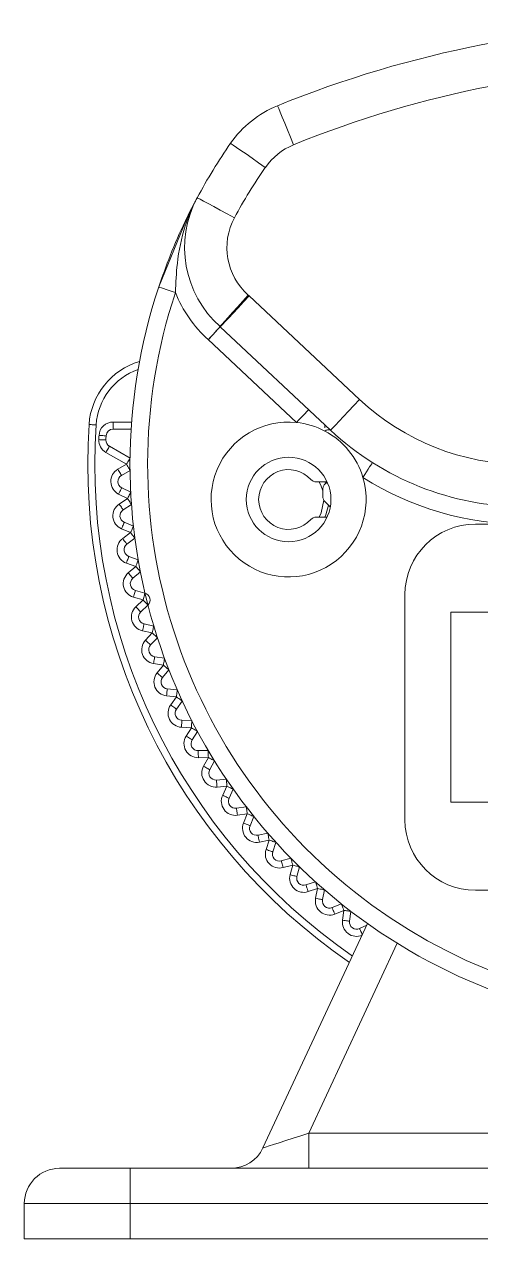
# Model space of a CAD drawing. Header units: inches. Extents: x -11 to 102, y -4 to 18.
# Drawn here: x 100.571 to 101.073, y 5.872 to 7.21 of the extents above; entities that cross this region are included whole.
import ezdxf

# ---------------------------------------------------------------- set-up
doc = ezdxf.new("R2010")
doc.units = ezdxf.units.IN
doc.header["$MEASUREMENT"] = 0

msp = doc.modelspace()

# ---------------------------------------------------------------- linework, layer by layer
at = {"color": 7, "linetype": 'Continuous', "lineweight": 15}
for p, q in [((100.818372, 6.910825), (100.939886, 6.796726)), ((100.908015, 6.762784), (100.786502, 6.876883)), ((100.870569, 6.771334), (100.773335, 6.862635)), ((100.668557, 6.764026), (100.668557, 6.771786)), ((100.688417, 6.764026), (100.668557, 6.764026)), ((100.901724, 6.768692), (100.901724, 6.765448)), ((100.683323, 6.725226), (100.660595, 6.738349)), ((100.664475, 6.745069), (100.687203, 6.731947)), ((100.673818, 6.719739), (100.683323, 6.725226)), ((100.687203, 6.718506), (100.677698, 6.713018)), ((100.678111, 6.699356), (100.68793, 6.694452)), ((100.904126, 6.705827), (100.892167, 6.705827)), ((100.899431, 6.689641), (100.899431, 6.698067)), ((100.684463, 6.68751), (100.674644, 6.692413)), ((100.675307, 6.681458), (100.684463, 6.68751)), ((100.688742, 6.681036), (100.679585, 6.674984)), ((100.907632, 6.678225), (100.901703, 6.684154)), ((100.892167, 6.667027), (100.904126, 6.667027)), ((100.687878, 6.64993), (100.677781, 6.654233)), ((100.680822, 6.661371), (100.69092, 6.657069)), ((101.548552, 6.659267), (101.067439, 6.659267)), ((100.679104, 6.643337), (100.687878, 6.64993)), ((100.69254, 6.643727), (100.683765, 6.637133)), ((100.693556, 6.612626), (100.683217, 6.616311)), ((100.685195, 6.605515), (100.693556, 6.612626)), ((100.685822, 6.62362), (100.696161, 6.619936)), ((100.698583, 6.606715), (100.690223, 6.599604)), ((100.693092, 6.58624), (100.703634, 6.583186)), ((100.701475, 6.575733), (100.690933, 6.578786)), ((100.69356, 6.56813), (100.701475, 6.575733)), ((100.98984, 6.581668), (100.98984, 6.333351)), ((100.706851, 6.570136), (100.698935, 6.562533)), ((101.040279, 6.352751), (101.040279, 6.562268)), ((101.113998, 6.562268), (101.040279, 6.562268)), ((100.702606, 6.549366), (100.713313, 6.546955)), ((100.711608, 6.539385), (100.700901, 6.541796)), ((100.704166, 6.531317), (100.711608, 6.539385)), ((100.717312, 6.534123), (100.70987, 6.526056)), ((100.714328, 6.513135), (100.725162, 6.511374)), ((100.723917, 6.503715), (100.713084, 6.505475)), ((100.716976, 6.495213), (100.723917, 6.503715)), ((100.729928, 6.498807), (100.722986, 6.490305)), ((100.738357, 6.468853), (100.727437, 6.469956)), ((100.728217, 6.477677), (100.739137, 6.476574)), ((100.731942, 6.459948), (100.738357, 6.468853)), ((100.744653, 6.464317), (100.738238, 6.455412)), ((100.744222, 6.443122), (100.755188, 6.44268)), ((100.754876, 6.434927), (100.743909, 6.435369)), ((100.74901, 6.42565), (100.754876, 6.434927)), ((100.761434, 6.430779), (100.755568, 6.421503)), ((100.762283, 6.409597), (100.773257, 6.409818)), ((100.773413, 6.40206), (100.76244, 6.401839)), ((100.768118, 6.392446), (100.773413, 6.40206)), ((100.78021, 6.398316), (100.774915, 6.388702)), ((100.782336, 6.377224), (100.793276, 6.378107)), ((100.793901, 6.370372), (100.782961, 6.369489)), ((100.789195, 6.360456), (100.793901, 6.370372)), ((100.800911, 6.367046), (100.796206, 6.35713)), ((100.804307, 6.34612), (100.815174, 6.347662)), ((101.249796, 6.352751), (101.040279, 6.352751)), ((100.816264, 6.339979), (100.805397, 6.338437)), ((100.812166, 6.329797), (100.816264, 6.339979)), ((100.823463, 6.337082), (100.819365, 6.3269)), ((100.828116, 6.3164), (100.83887, 6.318595)), ((100.840422, 6.310992), (100.829668, 6.308797)), ((100.836946, 6.300581), (100.840422, 6.310992)), ((100.847782, 6.308535), (100.844307, 6.298124)), ((100.853676, 6.288171), (100.864277, 6.291012)), ((100.866286, 6.283517), (100.855684, 6.280676)), ((100.863445, 6.272915), (100.866286, 6.283517)), ((100.873781, 6.281508), (100.87094, 6.270907)), ((100.880893, 6.261538), (100.891304, 6.265013)), ((100.893761, 6.257653), (100.883351, 6.254177)), ((100.891566, 6.246899), (100.893761, 6.257653)), ((100.901364, 6.256101), (100.899169, 6.245347)), ((101.067439, 6.255752), (101.152797, 6.255752)), ((100.909669, 6.236596), (100.919851, 6.240694)), ((100.922748, 6.233495), (100.912567, 6.229397)), ((100.921206, 6.222628), (100.922748, 6.233495)), ((100.930431, 6.232405), (100.928889, 6.221538)), ((100.833448, 5.971638), (100.948763, 6.218932)), ((100.939899, 6.213437), (100.947991, 6.217277)), ((100.883905, 5.949236), (100.883905, 5.988036)), ((100.883905, 5.988036), (101.732086, 5.988036)), ((100.609604, 5.949236), (100.687203, 5.949236)), ((100.687203, 5.910437), (100.687203, 5.949236)), ((100.687203, 5.949236), (101.928787, 5.949236)), ((100.687203, 5.910437), (100.570805, 5.910437)), ((100.570805, 5.871637), (100.570805, 5.910437)), ((101.928787, 5.910437), (100.687203, 5.910437)), ((100.687203, 5.910437), (100.687203, 5.871637)), ((100.687203, 5.871637), (100.570805, 5.871637)), ((101.928787, 5.871637), (100.687203, 5.871637))]:
    msp.add_line(p, q, dxfattribs=at)
at = {"color": 8, "linetype": 'Continuous', "lineweight": 15}
for p, q in [((100.668557, 6.771786), (100.688952, 6.771786)), ((100.901829, 6.705827), (100.902542, 6.704281)), ((100.981463, 6.19725), (100.883905, 5.988036))]:
    msp.add_line(p, q, dxfattribs=at)
at = {"color": 7, "linetype": 'Continuous', "lineweight": 15, "flags": 128}
for points in [[(100.867218, 7.077393), (100.863793, 7.085806), (100.860501, 7.093896), (100.857466, 7.101351), (100.854806, 7.107886), (100.852623, 7.113249), (100.851001, 7.117234), (100.850002, 7.119688), (100.849665, 7.120517)], [(100.797905, 7.079048), (100.79864, 7.078539), (100.800817, 7.077028), (100.804352, 7.074576), (100.80911, 7.071276), (100.814907, 7.067255), (100.821521, 7.062667), (100.828698, 7.057689), (100.836161, 7.052512)], [(100.76117, 7.019105), (100.752092, 7.001548), (100.718789, 6.920721)], [(100.76117, 7.019105), (100.761958, 7.018681), (100.764292, 7.017427), (100.768082, 7.01539), (100.773182, 7.012649), (100.779397, 7.009309), (100.786487, 7.005498), (100.794181, 7.001364), (100.802182, 6.997064)], [(100.718789, 6.920721), (100.719143, 6.920604), (100.72019, 6.920256), (100.721892, 6.919692), (100.724182, 6.918932), (100.726972, 6.918006), (100.730155, 6.91695), (100.733609, 6.915804), (100.737202, 6.914612)], [(100.786347, 6.877025), (100.786941, 6.877693), (100.788702, 6.879673), (100.791561, 6.882888), (100.795409, 6.887215), (100.800098, 6.892487), (100.805447, 6.898502), (100.811252, 6.905028), (100.817288, 6.911816)], [(100.786502, 6.876883), (100.787114, 6.877535), (100.788928, 6.879467), (100.791873, 6.882603), (100.795836, 6.886824), (100.800666, 6.891968), (100.806176, 6.897836), (100.812155, 6.904203), (100.818372, 6.910825)], [(100.908015, 6.762784), (100.908628, 6.763437), (100.910441, 6.765368), (100.913387, 6.768505), (100.91735, 6.772726), (100.92218, 6.777869), (100.92769, 6.783737), (100.933668, 6.790104), (100.939886, 6.796726)], [(100.870569, 6.771334), (100.87316, 6.774093), (100.875651, 6.776746), (100.877947, 6.779191), (100.879959, 6.781334), (100.88161, 6.783093), (100.882838, 6.7844), (100.883593, 6.785205), (100.883848, 6.785477)], [(100.64209, 6.769131), (100.642239, 6.769121), (100.642679, 6.769092), (100.643395, 6.769045), (100.644358, 6.768982), (100.645531, 6.768904), (100.64687, 6.768816), (100.648322, 6.76872), (100.649833, 6.768621)], [(100.660602, 6.752111), (100.660453, 6.752117), (100.660012, 6.752136), (100.659295, 6.752165), (100.658331, 6.752205), (100.657156, 6.752254), (100.655816, 6.75231), (100.654361, 6.75237), (100.652849, 6.752433)], [(100.660806, 6.756642), (100.660657, 6.756649), (100.660216, 6.756671), (100.6595, 6.756706), (100.658536, 6.756752), (100.657361, 6.756809), (100.656021, 6.756874), (100.654567, 6.756945), (100.653055, 6.757018)], [(100.664475, 6.745069), (100.664401, 6.74494), (100.66418, 6.744557), (100.663821, 6.743936), (100.663339, 6.743101), (100.662751, 6.742082), (100.66208, 6.74092), (100.661352, 6.73966), (100.660595, 6.738349)], [(100.677698, 6.713018), (100.677624, 6.713147), (100.677403, 6.71353), (100.677044, 6.714151), (100.676562, 6.714987), (100.675974, 6.716005), (100.675303, 6.717167), (100.674575, 6.718428), (100.673818, 6.719739)], [(100.687203, 6.731947), (100.687129, 6.731817), (100.686908, 6.731435), (100.68655, 6.730814), (100.686067, 6.729978), (100.685479, 6.72896), (100.684808, 6.727798), (100.68408, 6.726537), (100.683323, 6.725226)], [(100.687203, 6.718506), (100.687129, 6.718635), (100.686908, 6.719018), (100.68655, 6.719639), (100.686067, 6.720474), (100.685479, 6.721493), (100.684808, 6.722655), (100.68408, 6.723915), (100.683323, 6.725226)], [(100.943638, 6.710692), (100.945668, 6.713887), (100.947619, 6.716959), (100.949418, 6.71979), (100.950994, 6.722271), (100.952288, 6.724307), (100.953249, 6.725821), (100.953841, 6.726752), (100.954041, 6.727067)], [(100.678111, 6.699356), (100.678045, 6.699222), (100.677847, 6.698827), (100.677527, 6.698186), (100.677096, 6.697322), (100.67657, 6.69627), (100.675971, 6.69507), (100.67532, 6.693768), (100.674644, 6.692413)], [(100.68793, 6.694452), (100.687864, 6.694318), (100.687666, 6.693923), (100.687346, 6.693282), (100.686915, 6.692419), (100.686389, 6.691367), (100.68579, 6.690166), (100.68514, 6.688864), (100.684463, 6.68751)], [(100.895403, 6.705827), (100.897647, 6.701275), (100.899431, 6.695884)], [(100.679585, 6.674984), (100.679503, 6.675109), (100.67926, 6.675477), (100.678864, 6.676075), (100.678332, 6.67688), (100.677684, 6.677861), (100.676944, 6.678981), (100.676141, 6.680195), (100.675307, 6.681458)], [(100.688742, 6.681036), (100.68866, 6.68116), (100.688416, 6.681529), (100.688021, 6.682127), (100.687489, 6.682932), (100.68684, 6.683913), (100.686101, 6.685032), (100.685298, 6.686247), (100.684463, 6.68751)], [(100.900591, 6.685559), (100.897647, 6.671579), (100.895403, 6.667027)], [(100.680822, 6.661371), (100.680764, 6.661234), (100.680591, 6.660828), (100.68031, 6.660168), (100.679932, 6.659281), (100.679471, 6.658199), (100.678945, 6.656964), (100.678374, 6.655625), (100.677781, 6.654233)], [(100.69092, 6.657069), (100.690861, 6.656932), (100.690688, 6.656526), (100.690407, 6.655866), (100.690029, 6.654978), (100.689568, 6.653897), (100.689042, 6.652662), (100.688471, 6.651323), (100.687878, 6.64993)], [(100.683765, 6.637133), (100.683676, 6.637253), (100.683411, 6.637606), (100.68298, 6.638179), (100.6824, 6.63895), (100.681694, 6.63989), (100.680888, 6.640963), (100.680013, 6.642127), (100.679104, 6.643337)], [(100.69254, 6.643727), (100.69245, 6.643846), (100.692185, 6.644199), (100.691754, 6.644772), (100.691174, 6.645544), (100.690468, 6.646484), (100.689662, 6.647556), (100.688788, 6.64872), (100.687878, 6.64993)], [(100.685822, 6.62362), (100.685772, 6.62348), (100.685624, 6.623064), (100.685383, 6.622388), (100.685059, 6.621479), (100.684664, 6.620372), (100.684214, 6.619108), (100.683725, 6.617737), (100.683217, 6.616311)], [(100.696161, 6.619936), (100.696111, 6.619795), (100.695962, 6.619379), (100.695722, 6.618704), (100.695398, 6.617795), (100.695003, 6.616687), (100.694553, 6.615423), (100.694064, 6.614052), (100.693556, 6.612626)], [(100.698583, 6.606715), (100.698487, 6.606829), (100.698201, 6.607165), (100.697736, 6.607711), (100.697111, 6.608447), (100.696349, 6.609342), (100.69548, 6.610364), (100.694537, 6.611473), (100.693556, 6.612626)], [(100.690223, 6.599604), (100.690127, 6.599718), (100.68984, 6.600054), (100.689376, 6.6006), (100.688751, 6.601335), (100.687989, 6.602231), (100.68712, 6.603253), (100.686176, 6.604362), (100.685195, 6.605515)], [(100.693092, 6.58624), (100.693051, 6.586096), (100.692928, 6.585672), (100.692728, 6.584984), (100.69246, 6.584057), (100.692133, 6.582927), (100.691759, 6.581639), (100.691354, 6.58024), (100.690933, 6.578786)], [(100.703634, 6.583186), (100.703593, 6.583043), (100.70347, 6.582619), (100.70327, 6.58193), (100.703002, 6.581003), (100.702675, 6.579874), (100.702302, 6.578585), (100.701897, 6.577187), (100.701475, 6.575733)], [(100.706851, 6.570136), (100.706748, 6.570244), (100.706442, 6.570562), (100.705945, 6.571079), (100.705276, 6.571775), (100.704462, 6.572623), (100.703532, 6.573591), (100.702524, 6.574641), (100.701475, 6.575733)], [(100.698935, 6.562533), (100.698832, 6.562641), (100.698526, 6.562959), (100.698029, 6.563476), (100.697361, 6.564172), (100.696546, 6.56502), (100.695617, 6.565988), (100.694608, 6.567038), (100.69356, 6.56813)], [(100.702606, 6.549366), (100.702573, 6.549221), (100.702476, 6.54879), (100.702318, 6.548091), (100.702106, 6.547149), (100.701848, 6.546002), (100.701553, 6.544693), (100.701233, 6.543273), (100.700901, 6.541796)], [(100.713313, 6.546955), (100.71328, 6.546809), (100.713183, 6.546379), (100.713026, 6.545679), (100.712814, 6.544738), (100.712555, 6.54359), (100.712261, 6.542282), (100.711941, 6.540861), (100.711608, 6.539385)], [(100.717312, 6.534123), (100.717202, 6.534224), (100.716878, 6.534523), (100.71635, 6.53501), (100.715641, 6.535664), (100.714777, 6.536461), (100.713791, 6.537371), (100.712721, 6.538358), (100.711608, 6.539385)], [(100.70987, 6.526056), (100.70976, 6.526157), (100.709435, 6.526456), (100.708908, 6.526942), (100.708199, 6.527597), (100.707335, 6.528394), (100.706349, 6.529304), (100.705279, 6.530291), (100.704166, 6.531317)], [(100.714328, 6.513135), (100.714304, 6.512987), (100.714234, 6.512552), (100.714119, 6.511844), (100.713964, 6.510891), (100.713775, 6.509731), (100.71356, 6.508406), (100.713326, 6.50697), (100.713084, 6.505475)], [(100.725162, 6.511374), (100.725138, 6.511227), (100.725067, 6.510791), (100.724952, 6.510083), (100.724797, 6.509131), (100.724609, 6.50797), (100.724393, 6.506646), (100.72416, 6.505209), (100.723917, 6.503715)], [(100.722986, 6.490305), (100.722871, 6.490399), (100.722529, 6.490679), (100.721973, 6.491132), (100.721226, 6.491743), (100.720315, 6.492486), (100.719276, 6.493335), (100.718148, 6.494255), (100.716976, 6.495213)], [(100.729928, 6.498807), (100.729812, 6.498901), (100.72947, 6.499181), (100.728915, 6.499634), (100.728167, 6.500244), (100.727256, 6.500988), (100.726217, 6.501837), (100.72509, 6.502757), (100.723917, 6.503715)], [(100.728217, 6.477677), (100.728202, 6.477529), (100.728158, 6.477089), (100.728086, 6.476376), (100.727989, 6.475416), (100.727871, 6.474246), (100.727736, 6.472911), (100.727589, 6.471462), (100.727437, 6.469956)], [(100.739137, 6.476574), (100.739122, 6.476425), (100.739078, 6.475986), (100.739006, 6.475272), (100.738909, 6.474312), (100.738791, 6.473142), (100.738656, 6.471808), (100.738509, 6.470359), (100.738357, 6.468853)], [(100.744653, 6.464317), (100.744532, 6.464404), (100.744174, 6.464662), (100.743592, 6.465082), (100.742809, 6.465646), (100.741855, 6.466333), (100.740767, 6.467117), (100.739586, 6.467968), (100.738357, 6.468853)], [(100.738238, 6.455412), (100.738117, 6.455499), (100.737759, 6.455757), (100.737177, 6.456176), (100.736394, 6.45674), (100.73544, 6.457428), (100.734351, 6.458212), (100.73317, 6.459063), (100.731942, 6.459948)], [(100.744222, 6.443122), (100.744216, 6.442973), (100.744198, 6.442532), (100.744169, 6.441816), (100.74413, 6.440851), (100.744083, 6.439676), (100.744029, 6.438336), (100.74397, 6.436881), (100.743909, 6.435369)], [(100.755188, 6.44268), (100.755182, 6.442531), (100.755165, 6.44209), (100.755136, 6.441374), (100.755097, 6.440409), (100.75505, 6.439235), (100.754995, 6.437894), (100.754937, 6.436439), (100.754876, 6.434927)], [(100.755568, 6.421503), (100.755442, 6.421583), (100.755069, 6.421819), (100.754463, 6.422202), (100.753647, 6.422718), (100.752654, 6.423346), (100.75152, 6.424063), (100.750289, 6.424841), (100.74901, 6.42565)], [(100.761434, 6.430779), (100.761308, 6.430859), (100.760935, 6.431095), (100.760329, 6.431478), (100.759514, 6.431994), (100.75852, 6.432623), (100.757386, 6.43334), (100.756155, 6.434118), (100.754876, 6.434927)], [(100.762283, 6.409597), (100.762286, 6.409448), (100.762295, 6.409007), (100.76231, 6.40829), (100.762329, 6.407325), (100.762353, 6.406149), (100.76238, 6.404808), (100.762409, 6.403353), (100.76244, 6.401839)], [(100.773257, 6.409818), (100.77326, 6.409669), (100.773269, 6.409228), (100.773283, 6.408511), (100.773302, 6.407546), (100.773326, 6.40637), (100.773353, 6.405029), (100.773382, 6.403574), (100.773413, 6.40206)], [(100.78021, 6.398316), (100.780079, 6.398388), (100.779693, 6.398601), (100.779064, 6.398947), (100.778219, 6.399413), (100.777189, 6.39998), (100.776014, 6.400627), (100.774739, 6.40133), (100.773413, 6.40206)], [(100.774915, 6.388702), (100.774784, 6.388774), (100.774397, 6.388987), (100.773769, 6.389333), (100.772924, 6.389799), (100.771894, 6.390366), (100.770719, 6.391014), (100.769444, 6.391716), (100.768118, 6.392446)], [(100.782336, 6.377224), (100.782348, 6.377075), (100.782384, 6.376635), (100.782441, 6.37592), (100.782519, 6.374958), (100.782614, 6.373786), (100.782722, 6.372449), (100.782839, 6.370998), (100.782961, 6.369489)], [(100.793276, 6.378107), (100.793288, 6.377958), (100.793324, 6.377518), (100.793381, 6.376803), (100.793459, 6.375842), (100.793554, 6.374669), (100.793662, 6.373332), (100.793779, 6.371881), (100.793901, 6.370372)], [(100.796206, 6.35713), (100.796071, 6.357194), (100.795672, 6.357383), (100.795025, 6.35769), (100.794153, 6.358104), (100.79309, 6.358608), (100.791878, 6.359183), (100.790563, 6.359807), (100.789195, 6.360456)], [(100.800911, 6.367046), (100.800776, 6.36711), (100.800378, 6.367299), (100.79973, 6.367606), (100.798858, 6.36802), (100.797795, 6.368524), (100.796583, 6.369099), (100.795268, 6.369723), (100.793901, 6.370372)], [(100.804307, 6.34612), (100.804328, 6.345973), (100.80439, 6.345535), (100.804491, 6.344825), (100.804626, 6.34387), (100.804792, 6.342706), (100.80498, 6.341377), (100.805185, 6.339936), (100.805397, 6.338437)], [(100.815174, 6.347662), (100.815195, 6.347515), (100.815257, 6.347077), (100.815357, 6.346367), (100.815493, 6.345412), (100.815658, 6.344248), (100.815847, 6.34292), (100.816051, 6.341478), (100.816264, 6.339979)], [(100.823463, 6.337082), (100.823324, 6.337138), (100.822915, 6.337303), (100.82225, 6.33757), (100.821354, 6.337931), (100.820263, 6.33837), (100.819019, 6.338871), (100.817668, 6.339414), (100.816264, 6.339979)], [(100.819365, 6.3269), (100.819227, 6.326956), (100.818817, 6.327121), (100.818152, 6.327389), (100.817256, 6.327749), (100.816166, 6.328188), (100.814921, 6.328689), (100.813571, 6.329232), (100.812166, 6.329797)], [(100.83887, 6.318595), (100.838899, 6.318449), (100.838988, 6.318017), (100.839131, 6.317314), (100.839324, 6.316368), (100.839559, 6.315216), (100.839828, 6.313902), (100.840119, 6.312476), (100.840422, 6.310992)], [(100.828116, 6.3164), (100.828146, 6.316254), (100.828234, 6.315821), (100.828377, 6.315119), (100.82857, 6.314173), (100.828806, 6.313021), (100.829074, 6.311706), (100.829365, 6.31028), (100.829668, 6.308797)], [(100.847782, 6.308535), (100.847641, 6.308582), (100.847222, 6.308722), (100.846542, 6.308949), (100.845626, 6.309255), (100.844511, 6.309627), (100.843239, 6.310052), (100.841858, 6.310513), (100.840422, 6.310992)], [(100.844307, 6.298124), (100.844165, 6.298171), (100.843746, 6.298311), (100.843066, 6.298538), (100.842151, 6.298844), (100.841035, 6.299216), (100.839763, 6.299641), (100.838382, 6.300102), (100.836946, 6.300581)], [(100.853676, 6.288171), (100.853714, 6.288027), (100.853829, 6.287601), (100.854014, 6.286908), (100.854264, 6.285976), (100.854568, 6.28484), (100.854915, 6.283544), (100.855292, 6.282138), (100.855684, 6.280676)], [(100.864277, 6.291012), (100.864316, 6.290868), (100.86443, 6.290442), (100.864616, 6.289749), (100.864866, 6.288817), (100.86517, 6.287681), (100.865517, 6.286385), (100.865894, 6.284979), (100.866286, 6.283517)], [(100.873781, 6.281508), (100.873637, 6.281547), (100.873211, 6.281661), (100.872518, 6.281847), (100.871586, 6.282096), (100.87045, 6.282401), (100.869154, 6.282748), (100.867748, 6.283125), (100.866286, 6.283517)], [(100.87094, 6.270907), (100.870796, 6.270945), (100.87037, 6.271059), (100.869677, 6.271245), (100.868745, 6.271495), (100.867609, 6.271799), (100.866313, 6.272146), (100.864907, 6.272523), (100.863445, 6.272915)], [(100.891304, 6.265013), (100.891351, 6.264872), (100.891491, 6.264453), (100.891718, 6.263773), (100.892024, 6.262857), (100.892396, 6.261742), (100.892821, 6.260469), (100.893282, 6.259089), (100.893761, 6.257653)], [(100.880893, 6.261538), (100.880941, 6.261396), (100.88108, 6.260977), (100.881307, 6.260297), (100.881613, 6.259382), (100.881985, 6.258266), (100.88241, 6.256994), (100.882871, 6.255613), (100.883351, 6.254177)], [(100.901364, 6.256101), (100.901218, 6.25613), (100.900786, 6.256219), (100.900083, 6.256362), (100.899138, 6.256555), (100.897985, 6.25679), (100.896671, 6.257059), (100.895245, 6.25735), (100.893761, 6.257653)], [(100.899169, 6.245347), (100.899023, 6.245377), (100.89859, 6.245465), (100.897888, 6.245608), (100.896942, 6.245801), (100.89579, 6.246037), (100.894475, 6.246305), (100.893049, 6.246596), (100.891566, 6.246899)], [(100.919851, 6.240694), (100.919907, 6.240555), (100.920072, 6.240146), (100.92034, 6.23948), (100.9207, 6.238585), (100.921139, 6.237494), (100.92164, 6.23625), (100.922183, 6.234899), (100.922748, 6.233495)], [(100.909669, 6.236596), (100.909725, 6.236457), (100.90989, 6.236048), (100.910158, 6.235383), (100.910518, 6.234487), (100.910957, 6.233396), (100.911458, 6.232152), (100.912001, 6.230801), (100.912567, 6.229397)], [(100.930431, 6.232405), (100.930284, 6.232426), (100.929847, 6.232488), (100.929137, 6.232588), (100.928181, 6.232724), (100.927017, 6.232889), (100.925689, 6.233078), (100.924247, 6.233282), (100.922748, 6.233495)], [(100.928889, 6.221538), (100.928742, 6.221559), (100.928304, 6.221621), (100.927594, 6.221722), (100.926639, 6.221857), (100.925475, 6.222022), (100.924147, 6.222211), (100.922705, 6.222416), (100.921206, 6.222628)], [(100.833448, 5.971638), (100.834215, 5.971888), (100.836491, 5.972627), (100.840208, 5.973835), (100.845253, 5.975475), (100.851472, 5.977496), (100.858676, 5.979837), (100.866648, 5.982428), (100.875143, 5.985188), (100.883905, 5.988036)]]:
    msp.add_lwpolyline(points, dxfattribs=at)
at = {"color": 8, "linetype": 'Continuous', "lineweight": 15, "flags": 128}
for points in [[(100.905821, 6.680036), (100.902897, 6.669404), (100.901829, 6.667027)], [(100.939899, 6.213437), (100.939963, 6.213302), (100.940152, 6.212903), (100.940459, 6.212255), (100.940873, 6.211384), (100.941377, 6.210321), (100.941952, 6.209109), (100.942576, 6.207794), (100.943077, 6.206739)]]:
    msp.add_lwpolyline(points, dxfattribs=at)
at = {"color": 7, "linetype": 'Continuous', "lineweight": 15}
msp.add_circle((100.861801, 6.686427), 0.046559, dxfattribs=at)
for centre, radius, start, end in [((101.307995, 5.99447), 1.21575, 67.852408, 112.147592), ((101.307995, 5.99447), 1.169191, 67.852408, 112.147592), ((100.893547, 7.012707), 0.116398, 112.147592, 145.25307), ((101.307995, 6.725226), 0.620792, 145.25307, 151.745262), ((100.893547, 7.012707), 0.069839, 112.147592, 145.25307), ((101.307995, 6.725226), 0.574233, 145.25307, 151.745262), ((100.8637, 6.964002), 0.116398, 151.745262, 228.352078), ((100.8637, 6.964002), 0.069839, 151.745262, 228.352078), ((101.307995, 6.725226), 0.620792, 161.644483, 18.355517), ((101.307995, 6.725226), 0.601392, 161.644483, 18.355517), ((100.8637, 6.964002), 0.135798, 201.327824, 228.28418), ((100.78119, 6.871226), 0.054319, 46.802582, 48.352078), ((100.78119, 6.871226), 0.00776, 46.802582, 48.352078), ((100.719521, 6.764026), 0.077599, 106.393549, 176.227816), ((101.120486, 6.989063), 0.263837, 226.802582, 270), ((101.307995, 6.725226), 0.667351, 176.227816, 235.37277), ((100.668557, 6.756266), 0.01552, 90, 177.220933), ((100.668557, 6.756266), 0.00776, 90, 177.220933), ((100.861801, 6.686427), 0.085359, 84.104372, 16.515536), ((100.861801, 6.686427), 0.085359, 62.104675, 84.104372), ((100.905619, 6.757242), 0.006038, 66.616325, 130.004159), ((100.861801, 6.686427), 0.085359, 16.515536, 62.104675), ((101.120486, 6.989063), 0.310396, 226.802582, 270), ((100.668355, 6.751789), 0.01552, 177.622005, 240), ((101.307995, 6.725226), 0.655712, 177.220933, 177.622005), ((100.668355, 6.751789), 0.00776, 177.622005, 240), ((101.307995, 6.725226), 0.647952, 177.220933, 177.622005), ((100.681578, 6.706298), 0.01552, 120, 243.461538), ((100.681578, 6.706298), 0.00776, 120, 243.461538), ((100.861801, 6.686427), 0.03298, 41.810315, 318.189685), ((100.892167, 6.713587), 0.00776, 221.810315, 270), ((101.120486, 6.989063), 0.329796, 237.572422, 270), ((100.907191, 6.698067), 0.00776, 111.342505, 180), ((100.683864, 6.66851), 0.01552, 123.461538, 246.923077), ((100.907191, 6.689641), 0.00776, 180, 225), ((100.683864, 6.66851), 0.00776, 123.461538, 246.923077), ((100.892167, 6.659267), 0.00776, 90, 138.189685), ((101.067439, 6.581668), 0.077599, 90, 180), ((100.688427, 6.63093), 0.01552, 126.923077, 250.384615), ((100.688427, 6.63093), 0.00776, 126.923077, 250.384615), ((100.695251, 6.593693), 0.01552, 130.384615, 253.846154), ((100.695251, 6.593693), 0.00776, 130.384615, 253.846154), ((100.701475, 6.575733), 0.00776, 313.846154, 73.846154), ((100.704311, 6.556937), 0.01552, 133.846154, 257.307692), ((100.704311, 6.556937), 0.00776, 133.846154, 257.307692), ((100.715573, 6.520794), 0.01552, 137.307692, 260.769231), ((100.715573, 6.520794), 0.00776, 137.307692, 260.769231), ((100.728997, 6.485397), 0.01552, 140.769231, 264.230769), ((100.728997, 6.485397), 0.00776, 140.769231, 264.230769), ((100.744534, 6.450876), 0.01552, 144.230769, 267.692308), ((100.744534, 6.450876), 0.00776, 144.230769, 267.692308), ((100.762127, 6.417356), 0.01552, 147.692308, 271.153846), ((100.762127, 6.417356), 0.00776, 147.692308, 271.153846), ((100.781712, 6.384959), 0.01552, 151.153846, 274.615385), ((100.781712, 6.384959), 0.00776, 151.153846, 274.615385), ((100.803217, 6.353803), 0.01552, 154.615385, 278.076923), ((100.803217, 6.353803), 0.00776, 154.615385, 278.076923), ((101.067439, 6.333351), 0.077599, 180, 270), ((100.826564, 6.324003), 0.01552, 158.076923, 281.538462), ((100.826564, 6.324003), 0.00776, 158.076923, 281.538462), ((100.851667, 6.295667), 0.01552, 161.538462, 285), ((100.851667, 6.295667), 0.00776, 161.538462, 285), ((100.878436, 6.268898), 0.01552, 165, 288.461538), ((100.878436, 6.268898), 0.00776, 165, 288.461538), ((100.906772, 6.243795), 0.01552, 168.461538, 291.923077), ((100.906772, 6.243795), 0.00776, 168.461538, 291.923077), ((100.936572, 6.220448), 0.00776, 171.923077, 295.384615), ((100.798284, 5.988036), 0.038799, 270, 335), ((100.609604, 5.910437), 0.038799, 90, 180)]:
    msp.add_arc(centre, radius, start, end, dxfattribs=at)
at = {"color": 8, "linetype": 'Continuous', "lineweight": 15}
for centre, radius, start, end in [((100.719521, 6.764026), 0.069839, 109.614203, 176.227816), ((101.307995, 6.725226), 0.659591, 176.227816, 235.258411), ((100.936572, 6.220448), 0.01552, 171.923077, 293.865418)]:
    msp.add_arc(centre, radius, start, end, dxfattribs=at)
at = {"color": 7, "linetype": 'Continuous', "lineweight": 15}
for points, knots in [([(100.718789, 6.920721), (100.722899, 6.932398), (100.731922, 6.958034), (100.745255, 6.987909), (100.755381, 7.008205), (100.759961, 7.016854), (100.76111, 7.018992), (100.76117, 7.019105)], [0, 0, 0, 0, 0.322305493, 0.707624443, 0.927516189, 0.996190978, 1, 1, 1, 1]), ([(100.76117, 7.019105), (100.761099, 7.018973), (100.760858, 7.018524), (100.759743, 7.01642), (100.754713, 7.006495), (100.745556, 6.983403), (100.738739, 6.950374), (100.737662, 6.925314), (100.737202, 6.914612)], [0, 0, 0, 0, 0.00418325, 0.01430034, 0.06675956, 0.31609332, 0.70792197, 1, 1, 1, 1]), ([(100.773335, 6.862635), (100.773646, 6.86298), (100.774607, 6.86404), (100.777005, 6.86669), (100.780374, 6.870414), (100.783674, 6.874065), (100.785916, 6.876547), (100.786203, 6.876865), (100.786347, 6.877025)], [0, 0, 0, 0, 0.045933761, 0.141427105, 0.356096304, 0.570737422, 0.785372612, 1, 1, 1, 1]), ([(100.773335, 6.862635), (100.77365, 6.862976), (100.774621, 6.864027), (100.777047, 6.866652), (100.780456, 6.87034), (100.783796, 6.873954), (100.786065, 6.87641), (100.786356, 6.876725), (100.786502, 6.876883)], [0, 0, 0, 0, 0.04593443, 0.14142689, 0.3560966, 0.57073725, 0.78537286, 1, 1, 1, 1])]:
    msp.add_open_spline(points, degree=3, knots=knots, dxfattribs=at)

doc.saveas('drawing.dxf')
